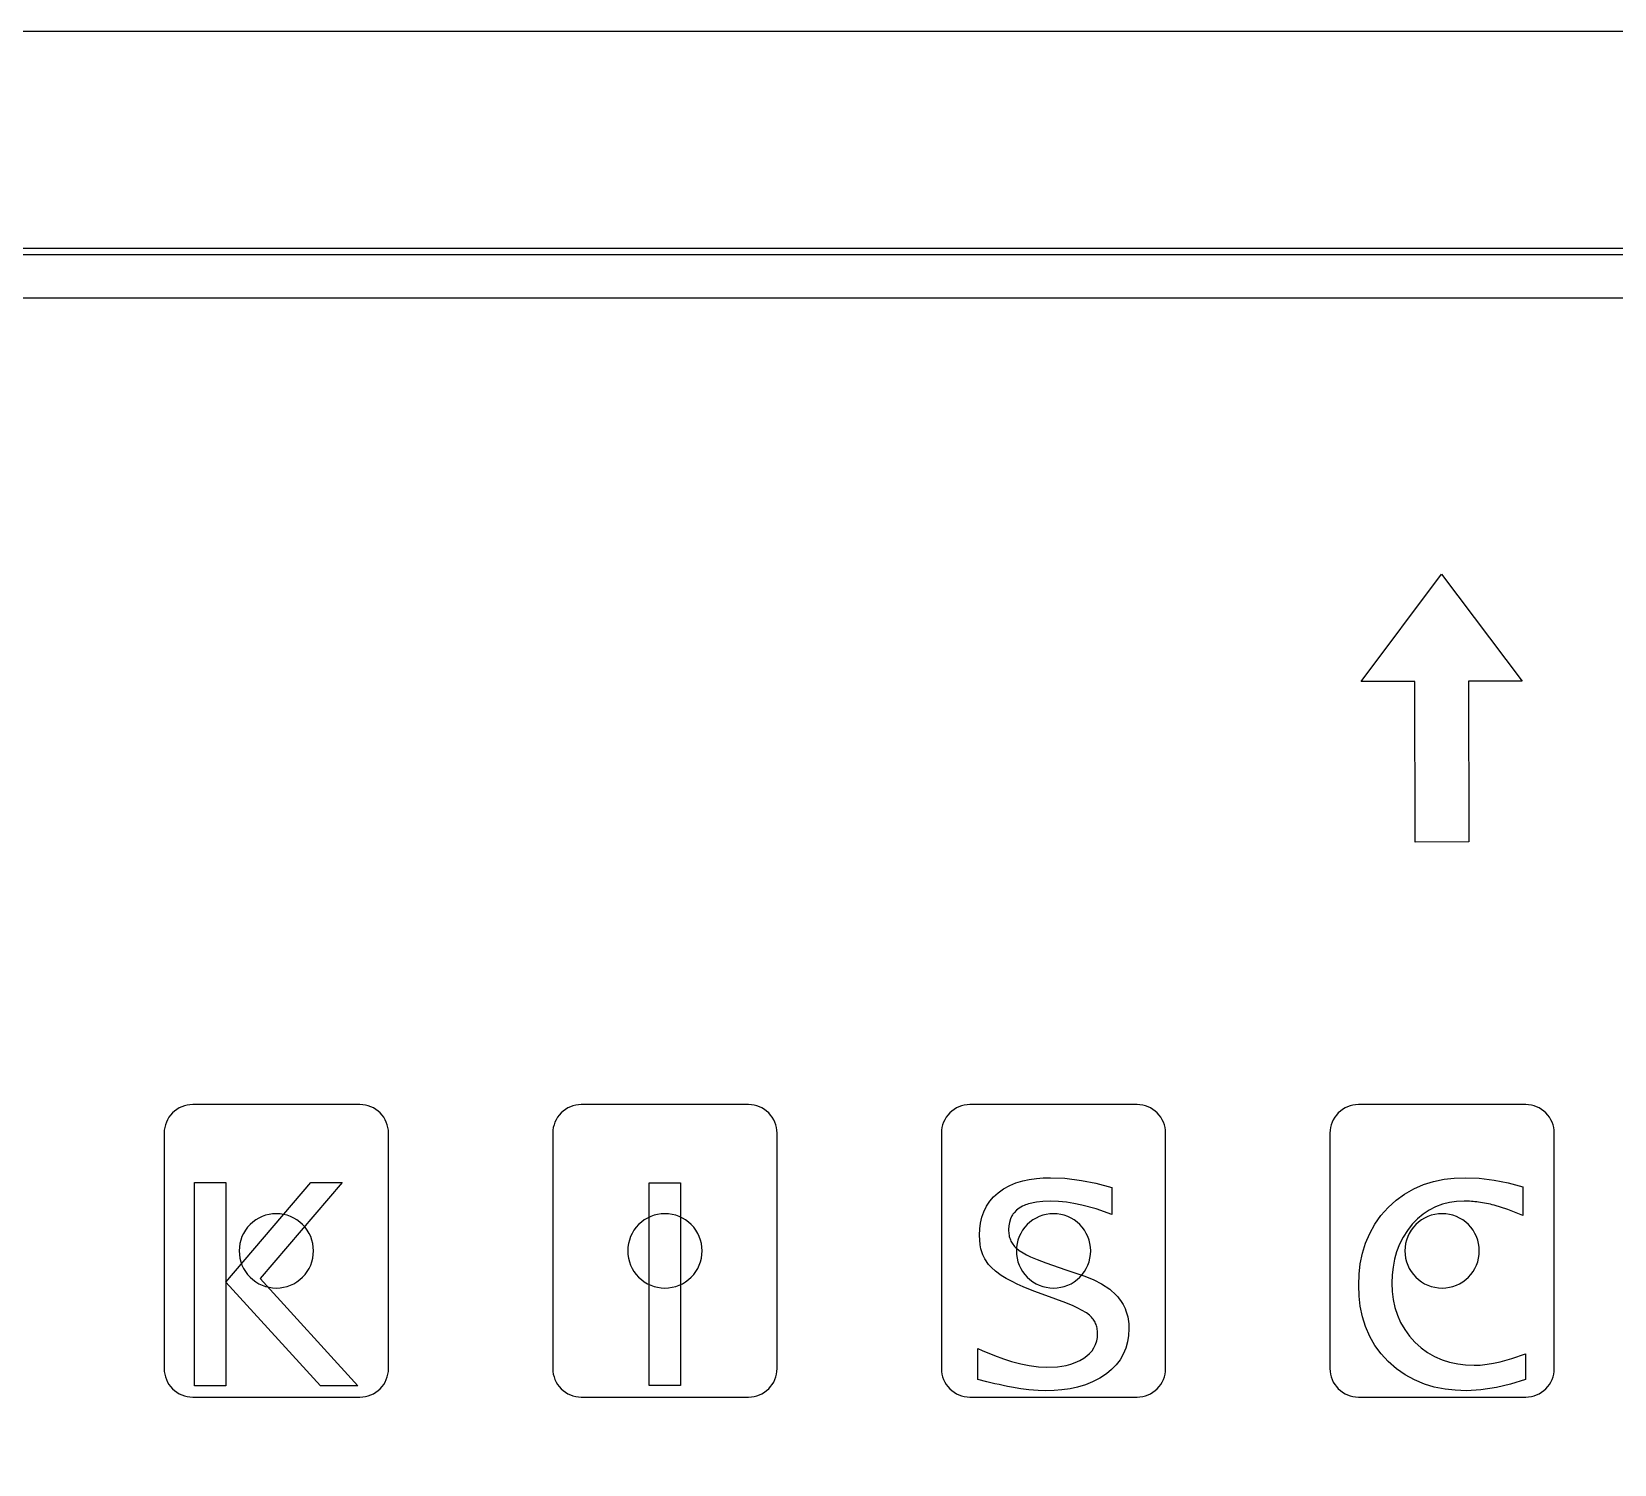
# Model space of a CAD drawing. Extents: x -337 to 6273, y 368 to 2065.
# Drawn here: x -208.3 to -80.6, y 1758.9 to 1874.5 of the extents above; entities that cross this region are included whole.
import ezdxf

# ---------------------------------------------------------------- set-up
doc = ezdxf.new("R2010")
doc.units = 0
doc.header["$LTSCALE"] = 100
doc.layers.add('EBENE_1', color=1, linetype='CONTINUOUS')

msp = doc.modelspace()

# ---------------------------------------------------------------- linework, layer by layer
at = {"layer": 'EBENE_1', "color": 5}
msp.add_lwpolyline([(130.044918, 1407.471422), (148.044918, 1407.471422), (148.044918, 1856.471422), (130.044918, 1856.471422), (130.044918, 1874.471422), (-318.955082, 1874.471422), (-318.955082, 1856.471422), (-336.955082, 1856.471422), (-336.955082, 1407.471422), (-318.955082, 1407.471422), (-318.955082, 1389.471422), (130.044918, 1389.471422), (130.044918, 1407.471422)], close=True, dxfattribs=at)
msp.add_lwpolyline([(148.044918, 1856.471422), (-336.955082, 1856.471422)], dxfattribs=at)
at = {"layer": 'EBENE_1', "color": 7}
msp.add_lwpolyline([(130.544918, 1856.971422), (-319.455082, 1856.971422)], dxfattribs=at)
for points in [[(130.544918, 1856.971422), (-319.455082, 1856.971422), (-319.455082, 1406.971422), (130.544918, 1406.971422), (130.544918, 1856.971422)], [(-195.141782, 1765.189604), (-195.141782, 1781.589604), (-192.623621, 1781.589604), (-192.623621, 1773.549386), (-185.756801, 1781.589604), (-183.215671, 1781.589604), (-189.837028, 1773.856167), (-181.9502, 1765.189604), (-184.974669, 1765.189604), (-192.623621, 1773.549386), (-192.623621, 1765.189604), (-195.141782, 1765.189604)], [(-195.141782, 1765.189604), (-195.141782, 1781.589604), (-192.623621, 1781.589604), (-192.623621, 1773.549386), (-185.756801, 1781.589604), (-183.215671, 1781.589604), (-189.837028, 1773.856167), (-181.9502, 1765.189604), (-184.974669, 1765.189604), (-192.623621, 1773.549386), (-192.623621, 1765.189604), (-195.141782, 1765.189604)], [(-155.923274, 1765.207786), (-158.441435, 1765.207786), (-158.441435, 1781.571422), (-155.923274, 1781.571422), (-155.923274, 1765.207786)], [(-155.923274, 1765.207786), (-158.441435, 1765.207786), (-158.441435, 1781.571422), (-155.923274, 1781.571422), (-155.923274, 1765.207786)]]:
    msp.add_lwpolyline(points, close=True, dxfattribs=at)
at = {"layer": 'EBENE_1', "color": 2}
msp.add_lwpolyline([(126.544918, 1852.971422), (-315.455082, 1852.971422), (-315.455082, 1410.971422), (126.544918, 1410.971422), (126.544918, 1852.971422)], close=True, dxfattribs=at)
at = {"layer": 'EBENE_1', "color": 1}
for points in [[(126.544918, 1852.971422), (-315.455082, 1852.971422), (-315.455082, 1410.971422), (126.544918, 1410.971422), (126.544918, 1852.971422)], [(-96.619382, 1809.068269), (-96.650742, 1822.040704), (-100.974887, 1822.030251), (-94.509576, 1830.694221), (-88.002452, 1822.061611), (-92.326597, 1822.051158), (-92.295237, 1809.078723), (-96.619382, 1809.068269)]]:
    msp.add_lwpolyline(points, close=True, dxfattribs=at)
at = {"layer": 'EBENE_1', "color": 2}
for points in [[(-181.785078, 1787.880127), (-195.28509, 1787.880127, 0.199586), (-196.911423, 1787.206468, 0.199586), (-197.585082, 1785.580135), (-197.585082, 1766.580118, 0.199586), (-196.911423, 1764.953786, 0.199586), (-195.28509, 1764.280127), (-181.785073, 1764.280127, 0.199586), (-180.158741, 1764.953786, 0.199586), (-179.485082, 1766.580118), (-179.485082, 1785.580135, 0.199586), (-180.158742, 1787.206468, 0.199586), (-181.785078, 1787.880127)], [(-150.425078, 1787.880127), (-163.92509, 1787.880127, 0.199586), (-165.551423, 1787.206468, 0.199586), (-166.225082, 1785.580135), (-166.225082, 1766.580118, 0.199586), (-165.551423, 1764.953786, 0.199586), (-163.92509, 1764.280127), (-150.425073, 1764.280127, 0.199586), (-148.798741, 1764.953786, 0.199586), (-148.125082, 1766.580118), (-148.125082, 1785.580135, 0.199586), (-148.798742, 1787.206468, 0.199586), (-150.425078, 1787.880127)], [(-119.065078, 1787.880127), (-132.56509, 1787.880127, 0.199586), (-134.191423, 1787.206468, 0.199586), (-134.865082, 1785.580135), (-134.865082, 1766.580118, 0.199586), (-134.191423, 1764.953786, 0.199586), (-132.56509, 1764.280127), (-119.065073, 1764.280127, 0.199586), (-117.438741, 1764.953786, 0.199586), (-116.765082, 1766.580118), (-116.765082, 1785.580135, 0.199586), (-117.438742, 1787.206468, 0.199586), (-119.065078, 1787.880127)], [(-87.705078, 1787.880127), (-101.20509, 1787.880127, 0.199586), (-102.831423, 1787.206468, 0.199586), (-103.505082, 1785.580135), (-103.505082, 1766.580118, 0.199586), (-102.831423, 1764.953786, 0.199586), (-101.20509, 1764.280127), (-87.705073, 1764.280127, 0.199586), (-86.078741, 1764.953786, 0.199586), (-85.405082, 1766.580118), (-85.405082, 1785.580135, 0.199586), (-86.078742, 1787.206468, 0.199586), (-87.705078, 1787.880127)]]:
    msp.add_lwpolyline(points, format="xyb", close=True, dxfattribs=at)
at = {"layer": 'EBENE_1', "color": 7}
for points in [[(-121.095569, 1781.206128), (-121.095569, 1779.020313), (-122.385199, 1779.471859), (-123.518638, 1779.781177), (-124.16559, 1779.915462), (-124.765908, 1780.009107), (-125.42335, 1780.073694), (-126.02963, 1780.094047), (-126.670647, 1780.071613), (-127.194101, 1780.012439), (-127.832953, 1779.868177, 0.042851), (-128.309427, 1779.68081), (-128.575964, 1779.527698), (-128.795805, 1779.360388), (-129.002776, 1779.148348, 0.040795), (-129.167795, 1778.913647), (-129.291077, 1778.660231), (-129.380373, 1778.372463), (-129.426043, 1778.101903), (-129.442569, 1777.793189, 0.045664), (-129.401663, 1777.346231, 0.052241), (-129.290565, 1776.9697, 0.057912), (-129.09123, 1776.610813, 0.055266), (-128.803442, 1776.291241), (-128.582448, 1776.116381), (-128.261816, 1775.911478), (-127.999833, 1775.76849), (-127.67229, 1775.609473), (-127.141196, 1775.382708), (-126.438671, 1775.121638), (-124.828071, 1774.559207), (-123.294166, 1774.035122), (-122.548305, 1773.736456), (-121.935517, 1773.421916), (-121.273438, 1772.975847), (-120.762383, 1772.509036, -0.048368), (-120.299787, 1771.906853, -0.050395), (-119.977682, 1771.252918, -0.046953), (-119.794003, 1770.571076, -0.042351), (-119.727837, 1769.791319), (-119.755828, 1769.241919), (-119.835195, 1768.740427), (-119.980588, 1768.223426), (-120.183165, 1767.744616), (-120.445344, 1767.295528), (-120.772289, 1766.869535), (-121.126296, 1766.505822), (-121.54935, 1766.154686), (-122.073245, 1765.806369), (-122.656934, 1765.503221), (-123.23201, 1765.273633), (-123.872206, 1765.082431), (-124.47414, 1764.953722), (-125.139472, 1764.85944), (-125.753664, 1764.810603), (-126.425889, 1764.793345), (-127.063143, 1764.81217), (-127.814644, 1764.875465), (-128.460805, 1764.958334), (-129.194053, 1765.078462), (-129.526601, 1765.140837), (-129.877346, 1765.211408), (-130.209292, 1765.282396), (-130.55767, 1765.360991), (-131.204983, 1765.51723), (-131.909599, 1765.700906), (-131.909599, 1768.193501), (-131.570093, 1768.043198), (-131.244106, 1767.903954), (-130.90019, 1767.762739), (-130.571106, 1767.633394), (-129.85112, 1767.371785), (-129.200219, 1767.163381), (-128.451513, 1766.961692), (-127.789658, 1766.822912), (-127.014668, 1766.716908), (-126.349194, 1766.685161), (-125.50247, 1766.726947), (-124.803567, 1766.838087), (-124.410611, 1766.940707), (-124.05986, 1767.063349), (-123.694496, 1767.230132), (-123.370862, 1767.420157), (-123.119696, 1767.604093), (-122.910601, 1767.792484), (-122.709052, 1768.021689), (-122.548953, 1768.26009), (-122.419894, 1768.524604), (-122.327975, 1768.807911), (-122.276812, 1769.087989), (-122.258781, 1769.39506, 0.046553), (-122.30087, 1769.846145, 0.053921), (-122.414228, 1770.220792, 0.060677), (-122.619801, 1770.577547, 0.057849), (-122.917081, 1770.890617), (-123.15778, 1771.068097), (-123.549784, 1771.300658), (-123.846687, 1771.453281), (-124.228967, 1771.631903), (-124.82736, 1771.885406), (-125.633371, 1772.194437), (-127.320667, 1772.807998), (-127.815487, 1772.997748), (-128.254731, 1773.178353), (-128.744237, 1773.396252), (-129.164634, 1773.601058), (-129.644479, 1773.861293), (-130.033915, 1774.101207), (-130.487809, 1774.430524), (-130.816692, 1774.72538, -0.055874), (-131.259223, 1775.283369, -0.055167), (-131.572066, 1775.933234, -0.045584), (-131.734276, 1776.575653), (-131.794556, 1777.3458), (-131.773671, 1777.85315), (-131.714934, 1778.311261), (-131.602483, 1778.799638), (-131.447805, 1779.240693), (-131.232113, 1779.678667), (-130.967174, 1780.079166), (-130.658582, 1780.437917), (-130.292608, 1780.771521), (-129.849322, 1781.08686), (-129.34396, 1781.36195), (-128.849758, 1781.56526), (-128.289517, 1781.735324), (-127.76947, 1781.847044), (-127.187215, 1781.929207), (-126.655283, 1781.971008), (-126.067978, 1781.985863), (-124.895107, 1781.934344), (-123.558016, 1781.764932), (-122.39453, 1781.536694), (-121.095569, 1781.206128)], [(-121.095569, 1781.206128), (-121.095569, 1779.020313), (-122.385199, 1779.471859), (-123.518638, 1779.781177), (-124.16559, 1779.915462), (-124.765908, 1780.009107), (-125.42335, 1780.073694), (-126.02963, 1780.094047), (-126.670647, 1780.071613), (-127.194101, 1780.012439), (-127.832953, 1779.868177, 0.042851), (-128.309427, 1779.68081), (-128.575964, 1779.527698), (-128.795805, 1779.360388), (-129.002776, 1779.148348, 0.040795), (-129.167795, 1778.913647), (-129.291077, 1778.660231), (-129.380373, 1778.372463), (-129.426043, 1778.101903), (-129.442569, 1777.793189, 0.045664), (-129.401663, 1777.346231, 0.052241), (-129.290565, 1776.9697, 0.057912), (-129.09123, 1776.610813, 0.055266), (-128.803442, 1776.291241), (-128.582448, 1776.116381), (-128.261816, 1775.911478), (-127.999833, 1775.76849), (-127.67229, 1775.609473), (-127.141196, 1775.382708), (-126.438671, 1775.121638), (-124.828071, 1774.559207), (-123.294166, 1774.035122), (-122.548305, 1773.736456), (-121.935517, 1773.421916), (-121.273438, 1772.975847), (-120.762383, 1772.509036, -0.048368), (-120.299787, 1771.906853, -0.050395), (-119.977682, 1771.252918, -0.046953), (-119.794003, 1770.571076, -0.042351), (-119.727837, 1769.791319), (-119.755828, 1769.241919), (-119.835195, 1768.740427), (-119.980588, 1768.223426), (-120.183165, 1767.744616), (-120.445344, 1767.295528), (-120.772289, 1766.869535), (-121.126296, 1766.505822), (-121.54935, 1766.154686), (-122.073245, 1765.806369), (-122.656934, 1765.503221), (-123.23201, 1765.273633), (-123.872206, 1765.082431), (-124.47414, 1764.953722), (-125.139472, 1764.85944), (-125.753664, 1764.810603), (-126.425889, 1764.793345), (-127.063143, 1764.81217), (-127.814644, 1764.875465), (-128.460805, 1764.958334), (-129.194053, 1765.078462), (-129.526601, 1765.140837), (-129.877346, 1765.211408), (-130.209292, 1765.282396), (-130.55767, 1765.360991), (-131.204983, 1765.51723), (-131.909599, 1765.700906), (-131.909599, 1768.193501), (-131.570093, 1768.043198), (-131.244106, 1767.903954), (-130.90019, 1767.762739), (-130.571106, 1767.633394), (-129.85112, 1767.371785), (-129.200219, 1767.163381), (-128.451513, 1766.961692), (-127.789658, 1766.822912), (-127.014668, 1766.716908), (-126.349194, 1766.685161), (-125.50247, 1766.726947), (-124.803567, 1766.838087), (-124.410611, 1766.940707), (-124.05986, 1767.063349), (-123.694496, 1767.230132), (-123.370862, 1767.420157), (-123.119696, 1767.604093), (-122.910601, 1767.792484), (-122.709052, 1768.021689), (-122.548953, 1768.26009), (-122.419894, 1768.524604), (-122.327975, 1768.807911), (-122.276812, 1769.087989), (-122.258781, 1769.39506, 0.046553), (-122.30087, 1769.846145, 0.053921), (-122.414228, 1770.220792, 0.060677), (-122.619801, 1770.577547, 0.057849), (-122.917081, 1770.890617), (-123.15778, 1771.068097), (-123.549784, 1771.300658), (-123.846687, 1771.453281), (-124.228967, 1771.631903), (-124.82736, 1771.885406), (-125.633371, 1772.194437), (-127.320667, 1772.807998), (-127.815487, 1772.997748), (-128.254731, 1773.178353), (-128.744237, 1773.396252), (-129.164634, 1773.601058), (-129.644479, 1773.861293), (-130.033915, 1774.101207), (-130.487809, 1774.430524), (-130.816692, 1774.72538, -0.055874), (-131.259223, 1775.283369, -0.055167), (-131.572066, 1775.933234, -0.045584), (-131.734276, 1776.575653), (-131.794556, 1777.3458), (-131.773671, 1777.85315), (-131.714934, 1778.311261), (-131.602483, 1778.799638), (-131.447805, 1779.240693), (-131.232113, 1779.678667), (-130.967174, 1780.079166), (-130.658582, 1780.437917), (-130.292608, 1780.771521), (-129.849322, 1781.08686), (-129.34396, 1781.36195), (-128.849758, 1781.56526), (-128.289517, 1781.735324), (-127.76947, 1781.847044), (-127.187215, 1781.929207), (-126.655283, 1781.971008), (-126.067978, 1781.985863), (-124.895107, 1781.934344), (-123.558016, 1781.764932), (-122.39453, 1781.536694), (-121.095569, 1781.206128)], [(-87.725074, 1765.700906), (-88.944043, 1765.311702), (-90.072023, 1765.041724), (-91.328581, 1764.852919), (-92.492962, 1764.793345), (-93.39145, 1764.825783), (-94.214131, 1764.917786), (-95.087794, 1765.091357), (-95.887564, 1765.330263), (-96.695726, 1765.664757), (-97.44161, 1766.073225), (-98.140666, 1766.563478), (-98.794754, 1767.138942), (-99.376823, 1767.775157), (-99.871303, 1768.450998), (-100.289533, 1769.181167), (-100.631019, 1769.968537), (-100.877544, 1770.754985), (-101.056347, 1771.612047), (-101.151543, 1772.422181), (-101.18509, 1773.306518), (-101.151763, 1774.202536), (-101.057108, 1775.024599), (-100.879591, 1775.893991), (-100.634866, 1776.692767), (-100.295513, 1777.494432), (-99.880264, 1778.238304), (-99.387178, 1778.930796), (-98.807537, 1779.582745), (-98.164756, 1780.166764), (-97.48358, 1780.662885), (-96.747372, 1781.083535), (-95.955349, 1781.426835), (-95.162898, 1781.675498), (-94.30098, 1781.855741), (-93.48486, 1781.95198), (-92.595222, 1781.985863), (-91.465059, 1781.937428), (-90.24335, 1781.783907), (-89.136328, 1781.562596), (-87.942377, 1781.244475), (-87.942377, 1778.930836), (-89.150222, 1779.426492), (-90.248218, 1779.767345, 0.030009), (-91.516636, 1780.016534, 0.033509), (-92.671917, 1780.094047), (-93.284195, 1780.065741), (-93.849238, 1779.984959), (-94.432302, 1779.838012), (-94.976784, 1779.633508), (-95.497953, 1779.365856), (-95.994294, 1779.033983), (-96.43312, 1778.665437), (-96.8582, 1778.227796), (-97.260567, 1777.720853), (-97.604577, 1777.182449), (-97.889611, 1776.616273), (-98.123253, 1776.007516), (-98.291, 1775.406575), (-98.412696, 1774.755644), (-98.477883, 1774.139947), (-98.500756, 1773.472691), (-98.474217, 1772.790828), (-98.398659, 1772.163104), (-98.258345, 1771.503759), (-98.064413, 1770.894302), (-97.79957, 1770.289153), (-97.474491, 1769.722841), (-97.094683, 1769.200854), (-96.647288, 1768.704803), (-96.151134, 1768.257325), (-95.629035, 1767.87746), (-95.06265, 1767.552376), (-94.457418, 1767.287539), (-93.847967, 1767.093649), (-93.188629, 1766.953373), (-92.561069, 1766.877858), (-91.8794, 1766.851334), (-91.373856, 1766.869336), (-90.814182, 1766.927291), (-90.312361, 1767.008908), (-89.763521, 1767.12639), (-88.81915, 1767.388284), (-87.725074, 1767.771677), (-87.725074, 1765.700906)], [(-87.725074, 1765.700906), (-88.944043, 1765.311702), (-90.072023, 1765.041724), (-91.328581, 1764.852919), (-92.492962, 1764.793345), (-93.39145, 1764.825783), (-94.214131, 1764.917786), (-95.087794, 1765.091357), (-95.887564, 1765.330263), (-96.695726, 1765.664757), (-97.44161, 1766.073225), (-98.140666, 1766.563478), (-98.794754, 1767.138942), (-99.376823, 1767.775157), (-99.871303, 1768.450998), (-100.289533, 1769.181167), (-100.631019, 1769.968537), (-100.877544, 1770.754985), (-101.056347, 1771.612047), (-101.151543, 1772.422181), (-101.18509, 1773.306518), (-101.151763, 1774.202536), (-101.057108, 1775.024599), (-100.879591, 1775.893991), (-100.634866, 1776.692767), (-100.295513, 1777.494432), (-99.880264, 1778.238304), (-99.387178, 1778.930796), (-98.807537, 1779.582745), (-98.164756, 1780.166764), (-97.48358, 1780.662885), (-96.747372, 1781.083535), (-95.955349, 1781.426835), (-95.162898, 1781.675498), (-94.30098, 1781.855741), (-93.48486, 1781.95198), (-92.595222, 1781.985863), (-91.465059, 1781.937428), (-90.24335, 1781.783907), (-89.136328, 1781.562596), (-87.942377, 1781.244475), (-87.942377, 1778.930836), (-89.150222, 1779.426492), (-90.248218, 1779.767345, 0.030009), (-91.516636, 1780.016534, 0.033509), (-92.671917, 1780.094047), (-93.284195, 1780.065741), (-93.849238, 1779.984959), (-94.432302, 1779.838012), (-94.976784, 1779.633508), (-95.497953, 1779.365856), (-95.994294, 1779.033983), (-96.43312, 1778.665437), (-96.8582, 1778.227796), (-97.260567, 1777.720853), (-97.604577, 1777.182449), (-97.889611, 1776.616273), (-98.123253, 1776.007516), (-98.291, 1775.406575), (-98.412696, 1774.755644), (-98.477883, 1774.139947), (-98.500756, 1773.472691), (-98.474217, 1772.790828), (-98.398659, 1772.163104), (-98.258345, 1771.503759), (-98.064413, 1770.894302), (-97.79957, 1770.289153), (-97.474491, 1769.722841), (-97.094683, 1769.200854), (-96.647288, 1768.704803), (-96.151134, 1768.257325), (-95.629035, 1767.87746), (-95.06265, 1767.552376), (-94.457418, 1767.287539), (-93.847967, 1767.093649), (-93.188629, 1766.953373), (-92.561069, 1766.877858), (-91.8794, 1766.851334), (-91.373856, 1766.869336), (-90.814182, 1766.927291), (-90.312361, 1767.008908), (-89.763521, 1767.12639), (-88.81915, 1767.388284), (-87.725074, 1767.771677), (-87.725074, 1765.700906)]]:
    msp.add_lwpolyline(points, format="xyb", close=True, dxfattribs=at)
at = {"layer": 'EBENE_1', "color": 1}
for points in [[(-185.535082, 1776.080127, 0.199589), (-186.413762, 1778.201447, 0.199589), (-188.535082, 1779.080127, 0.199589), (-190.656402, 1778.201447, 0.199589), (-191.535082, 1776.080127, 0.199589), (-190.656402, 1773.958806, 0.199589), (-188.535082, 1773.080127, 0.199589), (-186.413762, 1773.958806, 0.199589), (-185.535082, 1776.080127)], [(-154.175082, 1776.080127, 0.199589), (-155.053762, 1778.201447, 0.199589), (-157.175082, 1779.080127, 0.199589), (-159.296402, 1778.201447, 0.199589), (-160.175082, 1776.080127, 0.199589), (-159.296402, 1773.958806, 0.199589), (-157.175082, 1773.080127, 0.199589), (-155.053762, 1773.958806, 0.199589), (-154.175082, 1776.080127)], [(-122.815082, 1776.080127, 0.199589), (-123.693762, 1778.201447, 0.199589), (-125.815082, 1779.080127, 0.199589), (-127.936402, 1778.201447, 0.199589), (-128.815082, 1776.080127, 0.199589), (-127.936402, 1773.958806, 0.199589), (-125.815082, 1773.080127, 0.199589), (-123.693762, 1773.958806, 0.199589), (-122.815082, 1776.080127)], [(-91.455082, 1776.080127, 0.199589), (-92.333762, 1778.201447, 0.199589), (-94.455082, 1779.080127, 0.199589), (-96.576402, 1778.201447, 0.199589), (-97.455082, 1776.080127, 0.199589), (-96.576402, 1773.958806, 0.199589), (-94.455082, 1773.080127, 0.199589), (-92.333762, 1773.958806, 0.199589), (-91.455082, 1776.080127)]]:
    msp.add_lwpolyline(points, format="xyb", close=True, dxfattribs=at)

doc.saveas('drawing.dxf')
